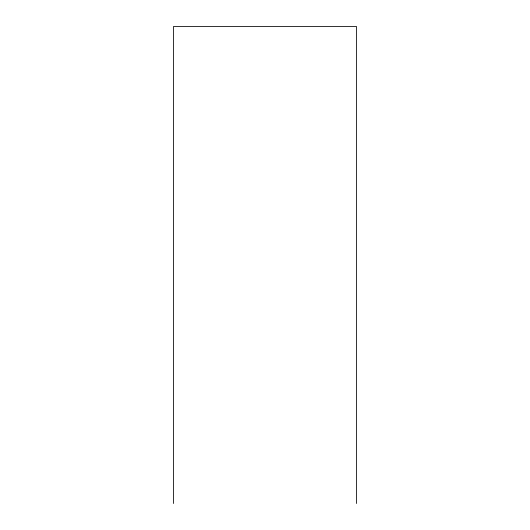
<?xml version="1.0" encoding="UTF-8"?>
<svg xmlns="http://www.w3.org/2000/svg" width="530" height="530" viewBox="0 0 530 530"><rect width="100%" height="100%" fill="white"/><g stroke="black" fill="none" stroke-linecap="round" stroke-linejoin="round"><path stroke-width="0.79" d="M356.511 503.5L356.511 26.5L173.489 26.5L173.489 503.5"/></g></svg>
